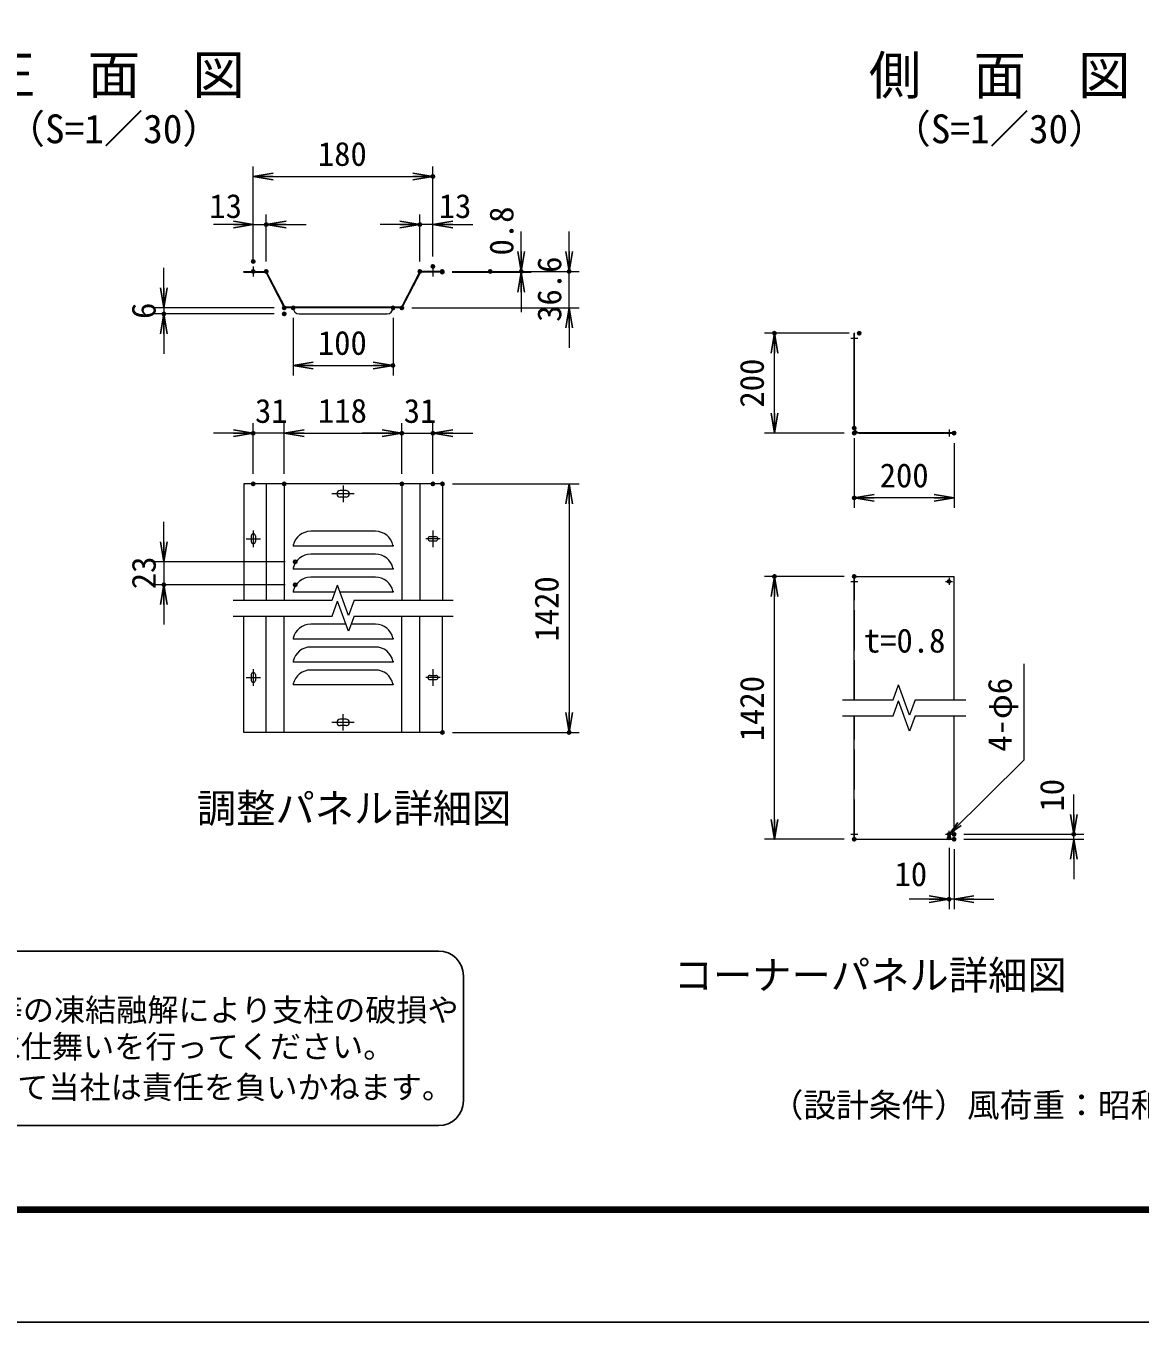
# Model space of a CAD drawing. Units: millimetres, scale not verified. Extents: x -6300 to 6300, y -4455 to 4455.
# Drawn here: x -3088 to 262, y -4455 to -558 of the extents above; entities that cross this region are included whole.
import ezdxf
from ezdxf.enums import TextEntityAlignment as Align

# ---------------------------------------------------------------- set-up
doc = ezdxf.new("R2010")
doc.units = ezdxf.units.MM
doc.header["$LTSCALE"] = 20
doc.header["$PDMODE"] = 32
doc.header["$PDSIZE"] = 10
doc.linetypes.add('DASHED', pattern=[7.5, 6, -1.5])
doc.linetypes.add('USER1', pattern=[50.8, 31.75, -6.35, 6.35, -6.35])
for name, color, linetype, lineweight in [('0-1_D-STR1', 1, 'Continuous', 25), ('0-2_D-BMK', 2, 'USER1', 13), ('0-4_D-STR2', 7, 'Continuous', 13), ('0-5_D-STR-DIM', 7, 'Continuous', 13), ('0-6_D-STR-TXT', 7, 'Continuous', 13), ('0-7_D-TTL-TXT', 7, 'Continuous', 25), ('0-8_0', 7, 'Continuous', 25), ('0-A_D-TTL', 7, 'Continuous', 25)]:
    doc.layers.add(name, color=color, linetype=linetype, lineweight=lineweight)
doc.layers.add('0-9_Defpoints', color=8, linetype='Continuous')
doc.styles.add('ＭＳ ゴシック', font='')
doc.styles.get('ＭＳ ゴシック').set_extended_font_data('MS Gothic')

# ---------------------------------------------------------------- blocks, each defined once
blk = doc.blocks.new('_Open')
at = {"layer": '0-8_0'}
blk.add_line((-20, 3.333), (0, 0), dxfattribs=at)
blk.add_lwpolyline([(-20, -3.333), (0, 0), (-20, 0)], dxfattribs=at)

msp = doc.modelspace()

# ---------------------------------------------------------------- linework, layer by layer
at = {"layer": '0-1_D-STR1'}
msp.add_circle((-312.28, -2228.44), 4.5, dxfattribs=at)
at = {"layer": '0-2_D-BMK'}
for p, q in [((-2404.17, -1281.11), (-2404.17, -1311.11)), ((-1864.17, -1281.11), (-1864.17, -1311.11)), ((-607.78, -1497.27), (-586.78, -1497.27)), ((-312.28, -1771.77), (-312.28, -1792.77)), ((-2134.17, -1940.4), (-2134.17, -1989.9)), ((-2100.57, -1965.15), (-2167.77, -1965.15)), ((-2425.62, -2100.15), (-2382.72, -2100.15)), ((-2404.17, -2075.4), (-2404.17, -2124.9)), ((-1842.72, -2100.15), (-1885.62, -2100.15)), ((-1864.17, -2075.4), (-1864.17, -2124.9)), ((-312.28, -2217.94), (-312.28, -2238.94)), ((-607.78, -2228.44), (-586.78, -2228.44)), ((-322.78, -2228.44), (-301.78, -2228.44)), ((-2404.17, -2492.4), (-2404.17, -2541.9)), ((-1864.17, -2492.4), (-1864.17, -2541.9)), ((-2425.62, -2517.15), (-2382.72, -2517.15)), ((-1842.72, -2517.15), (-1885.62, -2517.15)), ((-2134.17, -2676.9), (-2134.17, -2627.4)), ((-2100.57, -2652.15), (-2167.77, -2652.15)), ((-607.78, -2988.64), (-586.78, -2988.64)), ((-322.78, -2988.64), (-301.78, -2988.64)), ((-312.28, -2999.14), (-312.28, -2978.14))]:
    msp.add_line(p, q, dxfattribs=at)
at = {"layer": '0-4_D-STR2'}
for p, q in [((-597.28, -1767.27), (-597.28, -1482.27)), ((-596.08, -1482.27), (-597.28, -1482.27)), ((-596.08, -1767.27), (-596.08, -1482.27)), ((-582.28, -1781.07), (-297.28, -1781.07)), ((-597.28, -2584.54), (-597.28, -2213.44)), ((-597.28, -2213.44), (-297.28, -2213.44)), ((-297.28, -2584.54), (-297.28, -2213.44)), ((-597.28, -3003.64), (-597.28, -2632.54)), ((-297.28, -3003.64), (-297.28, -2632.54)), ((-597.28, -3003.64), (-297.28, -3003.64))]:
    msp.add_line(p, q, dxfattribs=at)
at = {"layer": '0-4_D-STR2', "linetype": 'DASHED'}
for p, q in [((-596.08, -2584.54), (-596.08, -2213.44)), ((-596.08, -3003.64), (-596.08, -2632.54))]:
    msp.add_line(p, q, dxfattribs=at)
at = {"layer": '0-4_D-STR2'}
msp.add_lwpolyline([(-582.28, -1782.27), (-297.28, -1782.27), (-297.28, -1781.07)], dxfattribs=at)
for radius in [15, 13.8]:
    msp.add_arc((-582.28, -1767.27), radius, 180, 270, dxfattribs=at)
at = {"layer": '0-5_D-STR-DIM'}
for p, q in [((-2404.17, -1236.11), (-2404.17, -980.78)), ((-2344.17, -1010.78), (-1924.17, -1010.78)), ((-1864.17, -1251.11), (-1864.17, -980.78)), ((-2404.17, -1266.11), (-2404.17, -1125.63)), ((-2365.17, -1266.11), (-2365.17, -1125.63)), ((-1903.17, -1266.11), (-1903.17, -1125.63)), ((-1864.17, -1251.11), (-1864.17, -1125.63)), ((-2464.17, -1155.63), (-2524.17, -1155.63)), ((-2404.17, -1155.63), (-2365.17, -1155.63)), ((-2305.17, -1155.63), (-2245.17, -1155.63)), ((-1963.17, -1155.63), (-2023.17, -1155.63)), ((-1864.17, -1155.63), (-1903.17, -1155.63)), ((-1804.17, -1155.63), (-1744.17, -1155.63)), ((-1598.67, -1236.11), (-1598.67, -1176.11)), ((-1454.67, -1236.11), (-1454.67, -1176.11)), ((-2673.06, -1345.91), (-2673.06, -1285.91)), ((-2432.67, -1296.11), (-2365.17, -1296.11)), ((-2432.67, -1298.51), (-2432.67, -1296.11)), ((-2365.17, -1296.11), (-2309.68, -1403.51)), ((-1903.17, -1296.11), (-1958.65, -1403.51)), ((-1901.68, -1298.51), (-1957.17, -1405.91)), ((-1835.67, -1296.11), (-1903.17, -1296.11)), ((-1835.67, -1298.51), (-1901.68, -1298.51)), ((-1835.67, -1298.51), (-1835.67, -1296.11)), ((-1805.86, -1296.11), (-1568.67, -1296.11)), ((-1805.86, -1298.51), (-1568.67, -1298.51)), ((-1661.86, -1296.11), (-1424.67, -1296.11)), ((-1598.67, -1298.51), (-1598.67, -1296.11)), ((-1454.67, -1405.91), (-1454.67, -1296.11)), ((-1598.67, -1358.51), (-1598.67, -1418.51)), ((-2341.17, -1405.91), (-2703.06, -1405.91)), ((-2341.17, -1423.91), (-2703.06, -1423.91)), ((-2673.06, -1405.91), (-2673.06, -1423.91)), ((-1957.17, -1405.91), (-2311.17, -1405.91)), ((-1958.65, -1403.51), (-2309.68, -1403.51)), ((-2284.17, -1435.91), (-2284.17, -1608.88)), ((-2266.17, -1423.91), (-2002.17, -1423.91)), ((-1984.17, -1435.91), (-1984.17, -1608.88)), ((-1927.36, -1405.91), (-1424.67, -1405.91)), ((-1454.67, -1465.91), (-1454.67, -1525.91)), ((-2673.06, -1483.91), (-2673.06, -1543.91)), ((-612.28, -1482.27), (-867.28, -1482.27)), ((-837.28, -1722.27), (-837.28, -1542.27)), ((-2224.17, -1578.88), (-2044.17, -1578.88)), ((-2404.17, -1905.15), (-2404.17, -1752.88)), ((-2311.31, -1905.15), (-2311.31, -1752.88)), ((-2311.31, -1905.15), (-2311.31, -1752.88)), ((-1957.17, -1905.15), (-1957.17, -1752.88)), ((-1957.17, -1905.15), (-1957.17, -1752.88)), ((-1864.17, -1905.15), (-1864.17, -1752.88)), ((-2464.17, -1782.88), (-2524.17, -1782.88)), ((-2311.31, -1782.88), (-2404.17, -1782.88)), ((-2251.31, -1782.88), (-2191.31, -1782.88)), ((-2251.31, -1782.88), (-2017.17, -1782.88)), ((-2017.17, -1782.88), (-2077.17, -1782.88)), ((-1957.17, -1782.88), (-1864.17, -1782.88)), ((-1804.17, -1782.88), (-1744.17, -1782.88)), ((-627.28, -1782.27), (-867.28, -1782.27)), ((-597.28, -1797.27), (-597.28, -2007.27)), ((-297.28, -1812.27), (-297.28, -2007.27)), ((-2432.67, -1935.15), (-2432.67, -2284.65)), ((-1835.67, -1935.15), (-2432.67, -1935.15)), ((-2365.17, -1935.15), (-2365.17, -2284.65)), ((-2311.17, -1935.15), (-2311.17, -2284.65)), ((-1957.17, -1935.15), (-1957.17, -2284.65)), ((-1903.17, -1935.15), (-1903.17, -2284.65)), ((-1835.67, -1935.15), (-1835.67, -2284.65)), ((-1805.67, -1935.15), (-1424.67, -1935.15)), ((-2125.32, -1955.4), (-2143.02, -1955.4)), ((-2125.32, -1974.9), (-2143.02, -1974.9)), ((-357.28, -1977.27), (-537.28, -1977.27)), ((-1454.67, -1995.15), (-1454.67, -2622.15)), ((-2673.06, -2109.15), (-2673.06, -2049.15)), ((-2410.62, -2091.6), (-2410.62, -2108.7)), ((-2397.72, -2091.6), (-2397.72, -2108.7)), ((-2036.83, -2077.65), (-2231.51, -2077.65)), ((-1872.72, -2093.7), (-1855.62, -2093.7)), ((-2284.17, -2119.65), (-2284.17, -2122.65)), ((-2284.17, -2119.69), (-2284.17, -2122.65)), ((-1984.17, -2122.65), (-2284.17, -2122.65)), ((-1984.17, -2119.65), (-1984.17, -2122.65)), ((-1872.72, -2106.6), (-1855.62, -2106.6)), ((-2308.37, -2169.15), (-2703.06, -2169.15)), ((-2673.06, -2169.15), (-2673.06, -2238.15)), ((-2036.83, -2146.65), (-2231.51, -2146.65)), ((-2284.17, -2188.65), (-2284.17, -2191.65)), ((-2284.17, -2188.69), (-2284.17, -2191.65)), ((-1984.17, -2191.65), (-2284.17, -2191.65)), ((-2036.83, -2215.65), (-2231.51, -2215.65)), ((-1984.17, -2188.65), (-1984.17, -2191.65)), ((-627.28, -2213.44), (-867.28, -2213.44)), ((-2308.37, -2238.15), (-2703.06, -2238.15)), ((-2284.17, -2257.65), (-2284.17, -2260.65)), ((-2284.17, -2257.69), (-2284.17, -2260.65)), ((-2167.32, -2284.8), (-2150.74, -2239.27)), ((-2117.6, -2330.33), (-2150.74, -2239.27)), ((-1984.17, -2257.65), (-1984.17, -2260.65)), ((-2673.06, -2298.15), (-2673.06, -2358.15)), ((-2465.01, -2284.65), (-2167.26, -2284.65)), ((-2158.53, -2260.65), (-2284.17, -2260.65)), ((-2167.32, -2332.8), (-2150.74, -2287.27)), ((-2117.6, -2378.33), (-2150.74, -2287.27)), ((-1984.17, -2260.65), (-2142.96, -2260.65)), ((-2101.02, -2284.8), (-2117.6, -2330.33)), ((-2100.97, -2284.65), (-1803.33, -2284.66)), ((-837.28, -2943.64), (-837.28, -2273.44)), ((-2465.01, -2332.65), (-2167.26, -2332.65)), ((-2432.67, -2682.15), (-2432.67, -2332.65)), ((-2365.17, -2682.15), (-2365.17, -2332.65)), ((-2311.17, -2682.15), (-2311.17, -2332.65)), ((-2101.02, -2332.8), (-2117.6, -2378.33)), ((-2100.97, -2332.65), (-1803.33, -2332.66)), ((-1957.17, -2682.15), (-1957.17, -2332.65)), ((-1903.17, -2682.15), (-1903.17, -2332.65)), ((-1835.67, -2682.15), (-1835.67, -2332.65)), ((-2125.49, -2356.65), (-2231.51, -2356.65)), ((-2036.83, -2356.65), (-2109.71, -2356.65)), ((-2284.17, -2398.65), (-2284.17, -2401.65)), ((-2284.17, -2398.69), (-2284.17, -2401.65)), ((-1984.17, -2401.65), (-2284.17, -2401.65)), ((-1984.17, -2398.65), (-1984.17, -2401.65)), ((-2036.83, -2425.65), (-2231.51, -2425.65)), ((-2284.17, -2467.65), (-2284.17, -2470.65)), ((-2284.17, -2467.69), (-2284.17, -2470.65)), ((-1984.17, -2470.65), (-2284.17, -2470.65)), ((-1984.17, -2467.65), (-1984.17, -2470.65)), ((-2410.62, -2508.6), (-2410.62, -2525.7)), ((-2397.72, -2508.6), (-2397.72, -2525.7)), ((-2036.83, -2494.65), (-2231.51, -2494.65)), ((-1872.72, -2510.7), (-1855.62, -2510.7)), ((-1872.72, -2523.6), (-1855.62, -2523.6)), ((-2284.17, -2536.65), (-2284.17, -2539.65)), ((-2284.17, -2536.69), (-2284.17, -2539.65)), ((-1984.17, -2539.65), (-2284.17, -2539.65)), ((-1984.17, -2536.65), (-1984.17, -2539.65)), ((-480.43, -2584.69), (-463.85, -2539.16)), ((-430.71, -2630.22), (-463.85, -2539.16)), ((-633, -2584.54), (-480.37, -2584.54)), ((-480.43, -2632.69), (-463.85, -2587.16)), ((-430.71, -2678.22), (-463.85, -2587.16)), ((-414.14, -2584.69), (-430.71, -2630.22)), ((-414.08, -2584.54), (-261.51, -2584.54)), ((-2125.32, -2642.4), (-2143.02, -2642.4)), ((-633, -2632.54), (-480.37, -2632.54)), ((-414.14, -2632.69), (-430.71, -2678.22)), ((-414.08, -2632.54), (-261.51, -2632.54)), ((-1835.67, -2682.15), (-2432.67, -2682.15)), ((-2125.32, -2661.9), (-2143.02, -2661.9)), ((-1805.67, -2682.15), (-1424.67, -2682.15)), ((62.72, -2928.64), (62.72, -2868.64)), ((-267.28, -2988.64), (92.72, -2988.64)), ((62.72, -3003.64), (62.72, -2988.64)), ((-627.28, -3003.64), (-867.28, -3003.64)), ((-312.28, -3029.14), (-312.28, -3213.64)), ((-297.28, -3033.64), (-297.28, -3213.64)), ((-267.28, -3003.64), (92.72, -3003.64)), ((62.72, -3063.64), (62.72, -3123.64)), ((-372.28, -3183.64), (-432.28, -3183.64)), ((-297.28, -3183.64), (-312.28, -3183.64)), ((-237.28, -3183.64), (-177.28, -3183.64))]:
    msp.add_line(p, q, dxfattribs=at)
msp.add_lwpolyline([(-2432.67, -1298.51), (-2366.65, -1298.51), (-2311.17, -1405.91)], dxfattribs=at)
for centre, radius, start, end in [((-2266.17, -1405.91), 18, 180, 270), ((-2002.17, -1405.91), 18, 270, 0), ((-2143.02, -1965.15), 9.75, 90, 270), ((-2125.32, -1965.15), 9.75, 270, 90), ((-2404.17, -2091.6), 6.45, 0, 180), ((-2231.51, -2131.65), 54, 90, 167.16041), ((-2036.83, -2131.65), 54, 12.83959, 90), ((-1872.72, -2100.15), 6.45, 90, 270), ((-1855.62, -2100.15), 6.45, 270, 90), ((-2404.17, -2108.7), 6.45, 180, 0), ((-2231.51, -2200.65), 54, 90, 167.16041), ((-2036.83, -2200.65), 54, 12.83959, 90), ((-2231.51, -2269.65), 54, 90, 167.16041), ((-2036.83, -2269.65), 54, 12.83959, 90), ((-2231.51, -2410.65), 54, 90, 167.16041), ((-2036.83, -2410.65), 54, 12.83959, 90), ((-2231.51, -2479.65), 54, 90, 167.16041), ((-2036.83, -2479.65), 54, 12.83959, 90), ((-2404.17, -2508.6), 6.45, 0, 180), ((-2404.17, -2525.7), 6.45, 180, 0), ((-2231.51, -2548.65), 54, 90, 167.16041), ((-2036.83, -2548.65), 54, 12.83959, 90), ((-1872.72, -2517.15), 6.45, 90, 270), ((-1855.62, -2517.15), 6.45, 270, 90), ((-2143.02, -2652.15), 9.75, 90, 270), ((-2125.32, -2652.15), 9.75, 270, 90)]:
    msp.add_arc(centre, radius, start, end, dxfattribs=at)
at = {"layer": '0-6_D-STR-TXT'}
msp.add_lwpolyline([(-86.99, -2475.7), (-86.99, -2765.51), (-307.66, -2984.07)], dxfattribs=at)
at = {"layer": '0-7_D-TTL-TXT', "color": 2}
for p, q in [((-1847.66, -3339.45), (-5515.99, -3339.45)), ((-1772.66, -3789.45), (-1772.66, -3414.45)), ((-5515.99, -3864.45), (-1847.66, -3864.45))]:
    msp.add_line(p, q, dxfattribs=at)
for centre, start, end in [((-1847.66, -3414.45), 0, 90), ((-1847.66, -3789.45), 270, 0)]:
    msp.add_arc(centre, 75, start, end, dxfattribs=at)
at = {"layer": '0-8_0'}
msp.add_circle((-312.28, -2988.64), 4.5, dxfattribs=at)
at = {"layer": '0-9_Defpoints'}
for p in [(-1864.17, -1010.78), (-2365.17, -1155.63), (-1903.17, -1155.63), (-2404.17, -1266.11), (-1864.17, -1281.11), (-2404.17, -1296.11), (-2365.17, -1296.11), (-1903.17, -1296.11), (-1835.86, -1296.11), (-1835.86, -1298.51), (-1691.86, -1296.11), (-1598.67, -1296.11), (-1454.67, -1296.11), (-2311.17, -1405.91), (-2284.17, -1405.91), (-1984.17, -1405.91), (-1957.36, -1405.91), (-2673.06, -1423.91), (-2311.17, -1423.91), (-837.28, -1482.27), (-582.28, -1482.27), (-1984.17, -1578.88), (-2404.17, -1782.88), (-1957.17, -1782.88), (-1864.17, -1782.88), (-597.28, -1767.27), (-597.28, -1782.27), (-297.28, -1782.27), (-2404.17, -1935.15), (-2311.31, -1935.15), (-1957.17, -1935.15), (-1864.17, -1935.15), (-1835.67, -1935.15), (-597.28, -1977.27), (-2278.37, -2169.15), (-837.28, -2213.44), (-597.28, -2213.44), (-2673.06, -2238.15), (-2278.37, -2238.15), (-1835.67, -2682.15), (-1454.67, -2682.15), (-597.28, -3003.64), (-312.28, -2999.14), (-297.28, -2988.64), (-297.28, -3003.64), (62.72, -2988.64), (-312.28, -3183.64)]:
    msp.add_point(p, dxfattribs=at)
at = {"layer": '0-A_D-TTL', "color": 2}
msp.add_lwpolyline([(-6300, 4455), (6300, 4455), (6300, -4455), (-6300, -4455)], close=True, dxfattribs=at)
at = {"layer": '0-A_D-TTL'}
for points in [[(-5895, 4125), (5895, 4125), (5895, -4125), (-5895, -4125)], [(-5891.25, 4121.25), (5891.25, 4121.25), (5891.25, -4121.25), (-5891.25, -4121.25)], [(-5887.5, 4117.5), (5887.5, 4117.5), (5887.5, -4117.5), (-5887.5, -4117.5)], [(-5883.75, 4113.75), (5883.75, 4113.75), (5883.75, -4113.75), (-5883.75, -4113.75)], [(-5880, 4110), (5880, 4110), (5880, -4110), (-5880, -4110)]]:
    msp.add_lwpolyline(points, close=True, dxfattribs=at)

# ---------------------------------------------------------------- block references
at = {"layer": '0-5_D-STR-DIM', "xscale": 3, "yscale": 3}
for p, rotation in [((-2404.17, -1010.78), 180), ((-2365.17, -1155.63), 180), ((-1864.17, -1155.63), 180), ((-1598.67, -1296.11), 270), ((-1454.67, -1296.11), 270), ((-1598.67, -1298.51), 90), ((-2673.06, -1405.91), 270), ((-2673.06, -1423.91), 90), ((-1454.67, -1405.91), 90), ((-837.28, -1482.27), 90), ((-2284.17, -1578.88), 180), ((-837.28, -1782.27), 270), ((-2311.31, -1782.88), 180), ((-2311.31, -1782.88), 180), ((-1864.17, -1782.88), 180), ((-1454.67, -1935.15), 90), ((-597.28, -1977.27), 180), ((-2673.06, -2169.15), 270), ((-837.28, -2213.44), 90), ((-2673.06, -2238.15), 90), ((-1454.67, -2682.15), 270), ((-837.28, -3003.64), 270), ((62.72, -2988.64), 270), ((62.72, -3003.64), 90), ((-297.28, -3183.64), 180)]:
    msp.add_blockref('_Open', p, dxfattribs=dict(at, rotation=rotation))
for p in [(-1864.17, -1010.78), (-2404.17, -1155.63), (-1903.17, -1155.63), (-1984.17, -1578.88), (-2404.17, -1782.88), (-1957.17, -1782.88), (-1957.17, -1782.88), (-297.28, -1977.27), (-312.28, -3183.64)]:
    msp.add_blockref('_Open', p, dxfattribs=at)
at = {"layer": '0-6_D-STR-TXT', "xscale": 2, "yscale": 2, "rotation": 224.72383}
msp.add_blockref('_Open', (-309.08, -2985.48), dxfattribs=at)

# ---------------------------------------------------------------- texts
at = {"layer": '0-5_D-STR-DIM', "style": 'ＭＳ ゴシック'}
for s, p in [('180', (-2210.14, -1000.66)), ('13', (-2536.4, -1157.46)), ('13', (-1846.67, -1157.46)), ('100', (-2210.14, -1568.76)), ('31', (-2399.06, -1773.31)), ('118', (-2209.65, -1772.76)), ('31', (-1951.92, -1773.25)), ('200', (-520.78, -1967.15)), ('10', (-476.24, -3165.85))]:
    msp.add_text(s, height=72.14, dxfattribs=at).set_placement(p, align=Align.BOTTOM_LEFT)
for s, p in [('0.8', (-1600.39, -1248.3)), ('36.6', (-1456.39, -1447.91)), ('6', (-2676.36, -1439.25)), ('200', (-847.4, -1705.77)), ('23', (-2676.02, -2251.8)), ('1420', (-1464.79, -2409)), ('1420', (-847.4, -2708.89)), ('10', (54.72, -2920.24))]:
    msp.add_text(s, height=72.14, rotation=90, dxfattribs=at).set_placement(p, align=Align.BOTTOM_LEFT)
at = {"layer": '0-6_D-STR-TXT', "style": 'ＭＳ ゴシック'}
msp.add_text('t=0.8', height=72.14, dxfattribs=at).set_placement((-568.42, -2463.82), align=Align.BOTTOM_LEFT)
msp.add_text('4-φ6', height=72.14, rotation=90, dxfattribs=at).set_placement((-101.81, -2740.15), align=Align.BOTTOM_LEFT)
at = {"layer": '0-7_D-TTL-TXT', "style": 'ＭＳ ゴシック'}
for s, height, p in [('正\u3000面\u3000図', 115.4, (-3216.81, -797.08)), ('側\u3000面\u3000図', 115.4, (-553.41, -798.91)), ('側\u3000面\u3000図', 115.4, (-553.41, -798.91)), ('（S=1／30）', 86.66, (-3148.59, -936.87)), ('（S=1／30）', 86.66, (-485.18, -936.87)), ('調整パネル詳細図', 86.66, (-2574.08, -2979.53)), ('コーナーパネル詳細図', 86.66, (-1140.41, -3481.02)), ('凍結の恐れがある場所への設置は、内部に溜まった雨水等の凍結融解により支柱の破損や', 68.62, (-5530.72, -3571.46)), ('コンクリート基礎の破損の恐れがありますので施工時、水仕舞いを行ってください。', 68.62, (-5536.88, -3681.6)), ('施工による水仕舞い不備で起こる支柱・基礎の破損について当社は責任を負いかねます。 ', 68.62, (-5547.37, -3803.83)), ('（設計条件）風荷重：昭和57年改正 建築基準法・同施行令に基づく風圧力に準拠。', 72.14, (-848.67, -3860.4))]:
    msp.add_text(s, height=height, dxfattribs=at).set_placement(p, align=Align.BOTTOM_LEFT)

doc.saveas('drawing.dxf')
